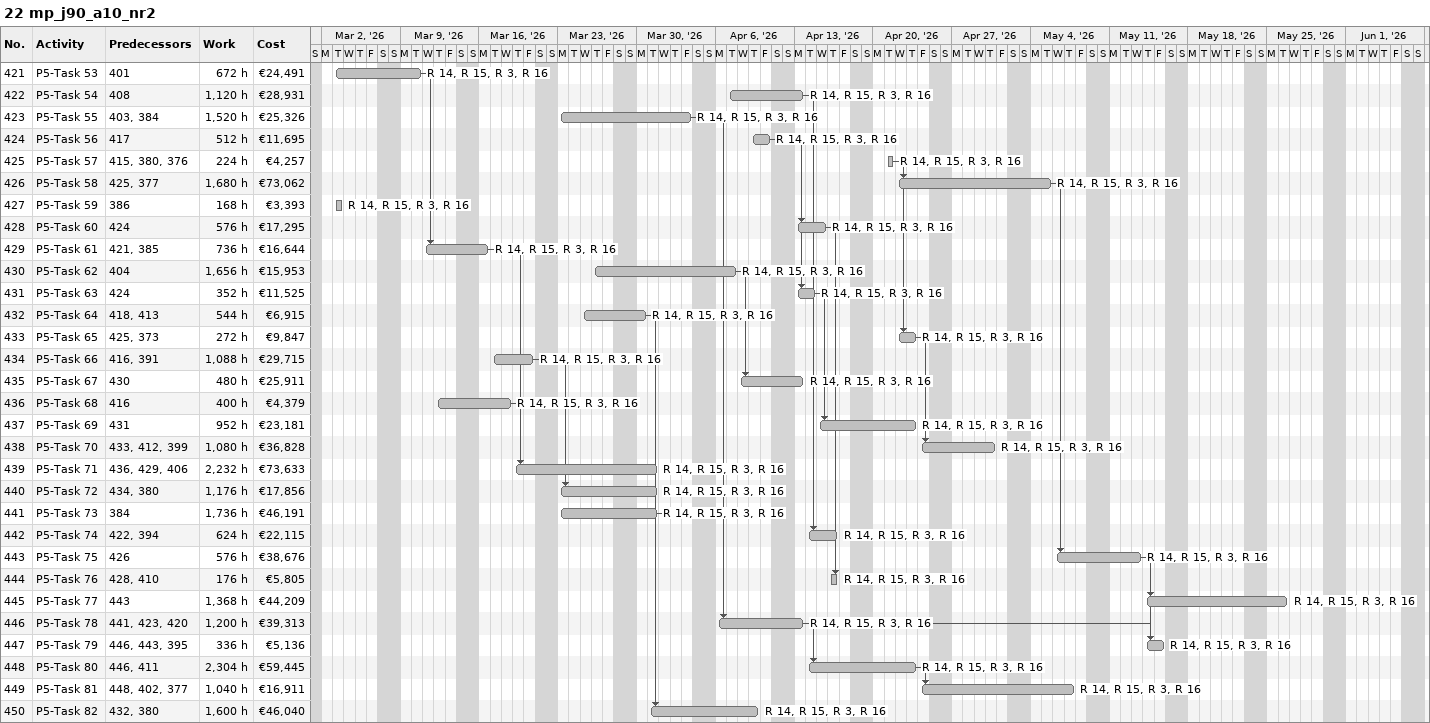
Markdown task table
22 mp_j90_a10_nr2

| ID | Task | Start | Finish | Predecessors | Resources | Work (h) | Cost (€) |
|---|---|---|---|---|---|---|---|
| 421 | P5-Task 53 | 2026-03-03 | 2026-03-10 | 401 | R 14, R 15, R 3, R 16 | 672 | 24491 |
| 422 | P5-Task 54 | 2026-04-07 | 2026-04-13 | 408 | R 14, R 15, R 3, R 16 | 1120 | 28931 |
| 423 | P5-Task 55 | 2026-03-23 | 2026-04-03 | 403, 384 | R 14, R 15, R 3, R 16 | 1520 | 25326 |
| 424 | P5-Task 56 | 2026-04-09 | 2026-04-10 | 417 | R 14, R 15, R 3, R 16 | 512 | 11695 |
| 425 | P5-Task 57 | 2026-04-21 | 2026-04-21 | 415, 380, 376 | R 14, R 15, R 3, R 16 | 224 | 4257 |
| 426 | P5-Task 58 | 2026-04-22 | 2026-05-05 | 425, 377 | R 14, R 15, R 3, R 16 | 1680 | 73062 |
| 427 | P5-Task 59 | 2026-03-03 | 2026-03-03 | 386 | R 14, R 15, R 3, R 16 | 168 | 3393 |
| 428 | P5-Task 60 | 2026-04-13 | 2026-04-15 | 424 | R 14, R 15, R 3, R 16 | 576 | 17295 |
| 429 | P5-Task 61 | 2026-03-11 | 2026-03-16 | 421, 385 | R 14, R 15, R 3, R 16 | 736 | 16644 |
| 430 | P5-Task 62 | 2026-03-26 | 2026-04-07 | 404 | R 14, R 15, R 3, R 16 | 1656 | 15953 |
| 431 | P5-Task 63 | 2026-04-13 | 2026-04-14 | 424 | R 14, R 15, R 3, R 16 | 352 | 11525 |
| 432 | P5-Task 64 | 2026-03-25 | 2026-03-30 | 418, 413 | R 14, R 15, R 3, R 16 | 544 | 6915 |
| 433 | P5-Task 65 | 2026-04-22 | 2026-04-23 | 425, 373 | R 14, R 15, R 3, R 16 | 272 | 9847 |
| 434 | P5-Task 66 | 2026-03-17 | 2026-03-20 | 416, 391 | R 14, R 15, R 3, R 16 | 1088 | 29715 |
| 435 | P5-Task 67 | 2026-04-08 | 2026-04-13 | 430 | R 14, R 15, R 3, R 16 | 480 | 25911 |
| 436 | P5-Task 68 | 2026-03-12 | 2026-03-18 | 416 | R 14, R 15, R 3, R 16 | 400 | 4379 |
| 437 | P5-Task 69 | 2026-04-15 | 2026-04-23 | 431 | R 14, R 15, R 3, R 16 | 952 | 23181 |
| 438 | P5-Task 70 | 2026-04-24 | 2026-04-30 | 433, 412, 399 | R 14, R 15, R 3, R 16 | 1080 | 36828 |
| 439 | P5-Task 71 | 2026-03-19 | 2026-03-31 | 436, 429, 406 | R 14, R 15, R 3, R 16 | 2232 | 73633 |
| 440 | P5-Task 72 | 2026-03-23 | 2026-03-31 | 434, 380 | R 14, R 15, R 3, R 16 | 1176 | 17856 |
| 441 | P5-Task 73 | 2026-03-23 | 2026-03-31 | 384 | R 14, R 15, R 3, R 16 | 1736 | 46191 |
| 442 | P5-Task 74 | 2026-04-14 | 2026-04-16 | 422, 394 | R 14, R 15, R 3, R 16 | 624 | 22115 |
| 443 | P5-Task 75 | 2026-05-06 | 2026-05-13 | 426 | R 14, R 15, R 3, R 16 | 576 | 38676 |
| 444 | P5-Task 76 | 2026-04-16 | 2026-04-16 | 428, 410 | R 14, R 15, R 3, R 16 | 176 | 5805 |
| 445 | P5-Task 77 | 2026-05-14 | 2026-05-26 | 443 | R 14, R 15, R 3, R 16 | 1368 | 44209 |
| 446 | P5-Task 78 | 2026-04-06 | 2026-04-13 | 441, 423, 420 | R 14, R 15, R 3, R 16 | 1200 | 39313 |
| 447 | P5-Task 79 | 2026-05-14 | 2026-05-15 | 446, 443, 395 | R 14, R 15, R 3, R 16 | 336 | 5136 |
| 448 | P5-Task 80 | 2026-04-14 | 2026-04-23 | 446, 411 | R 14, R 15, R 3, R 16 | 2304 | 59445 |
| 449 | P5-Task 81 | 2026-04-24 | 2026-05-07 | 448, 402, 377 | R 14, R 15, R 3, R 16 | 1040 | 16911 |
| 450 | P5-Task 82 | 2026-03-31 | 2026-04-09 | 432, 380 | R 14, R 15, R 3, R 16 | 1600 | 46040 |
